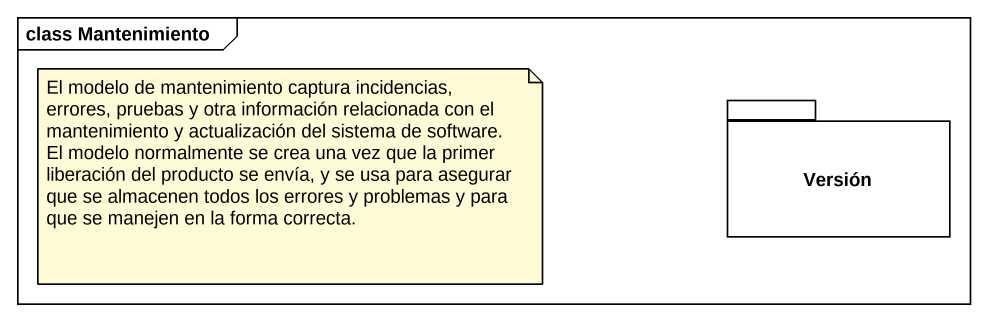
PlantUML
@startuml
mainframe class Mantenimiento
package Versión {
}
note as N1
  El modelo de mantenimiento captura incidencias, errores, pruebas y otra información relacionada con el mantenimiento y actualización del sistema de software. El modelo normalmente se crea una vez que la primer liberación del producto se envía, y se usa para asegurar que se almacenen todos los errores y problemas y para que se manejen en la forma correcta.
end note
@enduml
